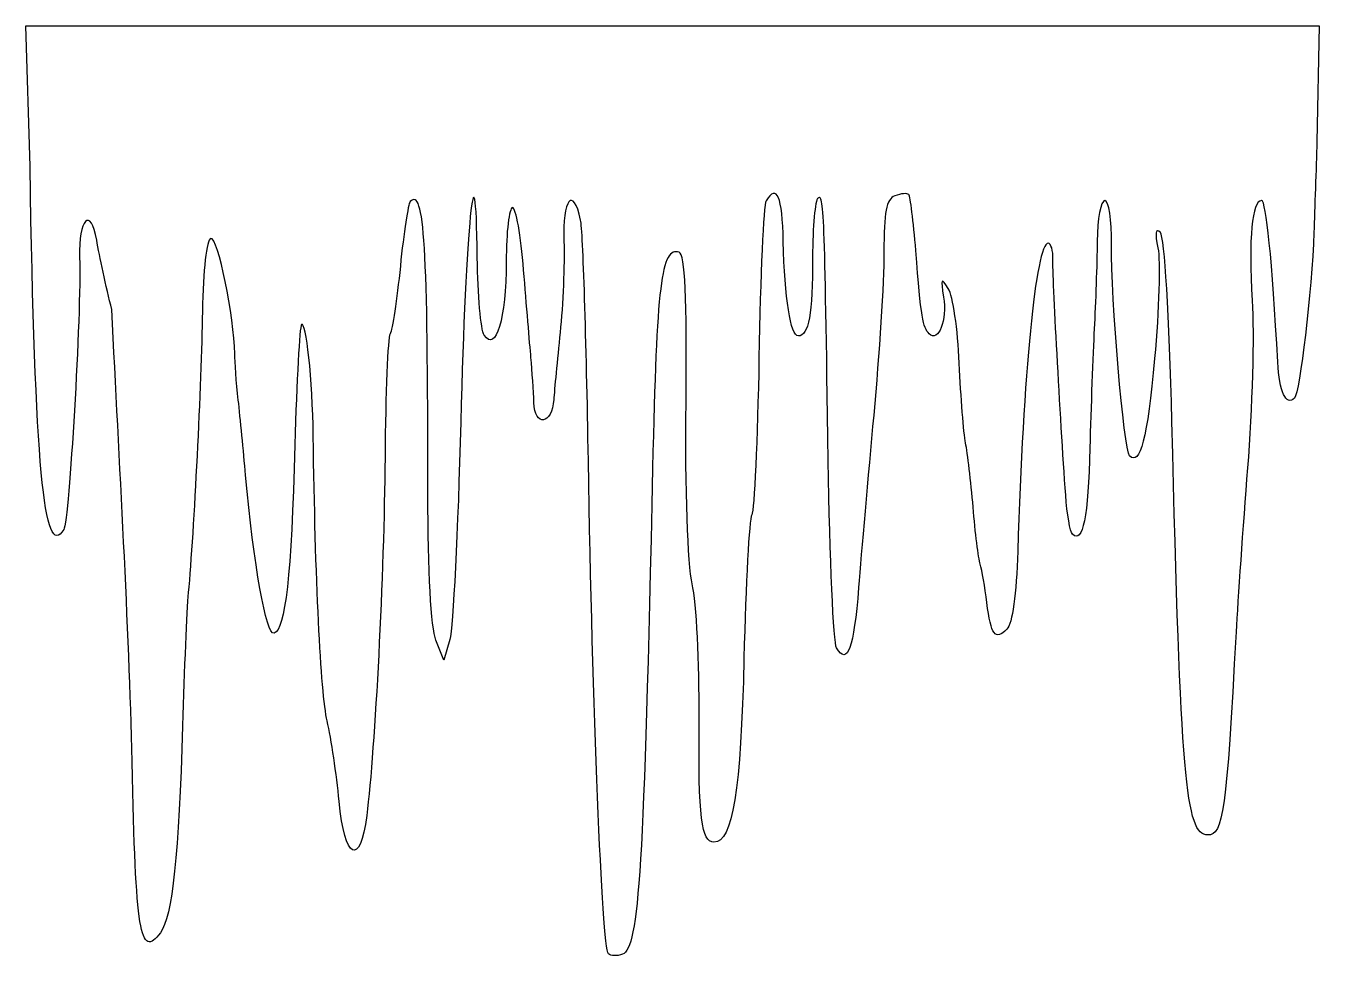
# Model space of a CAD drawing. Header units: centimetres. Extents: x -4.85 to 4.85, y -3.52 to 3.49.
import ezdxf

# ---------------------------------------------------------------- set-up
doc = ezdxf.new("R2010")
doc.units = ezdxf.units.CM
doc.header["$MEASUREMENT"] = 0
doc.layers.add('Layer 1', color=7, linetype='Continuous')

msp = doc.modelspace()

# ---------------------------------------------------------------- linework, layer by layer
at = {"layer": 'Layer 1', "color": 254, "lineweight": 25}
msp.add_open_spline([(4.85125, 3.48586), (4.85125, 3.48586), (-4.85109, 3.48586), (-4.85109, 3.48586), (-4.85109, 3.48586), (-4.85109, 3.48586), (-4.81987, 2.43083), (-4.81987, 2.43083), (-4.81987, 2.43083), (-4.78289, 0.18287), (-4.71608, -0.53252), (-4.56686, -0.29107), (-4.56686, -0.29107), (-4.52593, -0.22484), (-4.43419, 1.34618), (-4.4478, 1.7487), (-4.4478, 1.7487), (-4.45764, 2.03963), (-4.36382, 2.13466), (-4.31964, 1.87851), (-4.31964, 1.87851), (-4.29971, 1.76295), (-4.24884, 1.5293), (-4.20637, 1.35844), (-4.20637, 1.35844), (-4.15064, 0.22352), (-4.07567, -1.02717), (-4.05423, -2.02905), (-4.05423, -2.02905), (-4.02811, -3.30922), (-3.99299, -3.51871), (-3.84174, -3.31393), (-3.84174, -3.31393), (-3.7524, -3.19298), (-3.7024, -2.7226), (-3.67555, -1.76116), (-3.67555, -1.76116), (-3.66392, -1.34468), (-3.64467, -0.89548), (-3.63256, -0.76318), (-3.63256, -0.76318), (-3.59105, -0.31003), (-3.53448, 0.8135), (-3.52673, 1.34356), (-3.52673, 1.34356), (-3.52212, 1.65867), (-3.49638, 1.8814), (-3.46306, 1.89257), (-3.46306, 1.89257), (-3.4122, 1.90962), (-3.28602, 1.29919), (-3.28447, 1.02771), (-3.28447, 1.02771), (-3.28413, 0.96891), (-3.27184, 0.81192), (-3.25718, 0.67962), (-3.25718, 0.67962), (-3.24253, 0.54732), (-3.21822, 0.29461), (-3.20261, 0.11821), (-3.20261, 0.11821), (-3.14364, -0.54842), (-3.04684, -1.08664), (-2.98929, -1.06745), (-2.98929, -1.06745), (-2.90431, -1.03912), (-2.85992, -0.64052), (-2.83302, 0.34476), (-2.83302, 0.34476), (-2.81987, 0.82629), (-2.79744, 1.23197), (-2.78341, 1.246), (-2.78341, 1.246), (-2.74806, 1.28135), (-2.7003, 0.82996), (-2.69494, 0.41256), (-2.69494, 0.41256), (-2.68121, -0.65683), (-2.63957, -1.51382), (-2.59076, -1.7256), (-2.59076, -1.7256), (-2.56027, -1.8579), (-2.51986, -2.12825), (-2.50146, -2.3267), (-2.50146, -2.3267), (-2.46084, -2.76478), (-2.34328, -2.82586), (-2.29393, -2.43419), (-2.29393, -2.43419), (-2.23091, -1.93406), (-2.16336, -0.6139), (-2.15668, 0.24885), (-2.15668, 0.24885), (-2.15294, 0.73188), (-2.13584, 1.14955), (-2.11865, 1.17737), (-2.11865, 1.17737), (-2.10145, 1.2052), (-2.06721, 1.43304), (-2.04176, 1.68421), (-2.04176, 1.68421), (-2.0163, 1.93538), (-1.98278, 2.15329), (-1.96817, 2.1679), (-1.96817, 2.1679), (-1.86048, 2.27559), (-1.83497, 1.85563), (-1.83505, -0.02401), (-1.83505, -0.02401), (-1.83508, -0.60149), (-1.8116, -1.02809), (-1.77469, -1.12038), (-1.77469, -1.12038), (-1.77469, -1.12038), (-1.71433, -1.27086), (-1.71433, -1.27086), (-1.71433, -1.27086), (-1.71433, -1.27086), (-1.67051, -1.11542), (-1.67051, -1.11542), (-1.67051, -1.11542), (-1.64607, -1.02977), (-1.60907, -0.29659), (-1.58865, 0.51425), (-1.58865, 0.51425), (-1.55158, 1.98662), (-1.47526, 2.74635), (-1.46463, 1.7487), (-1.46463, 1.7487), (-1.46165, 1.4694), (-1.43833, 1.20816), (-1.41254, 1.16744), (-1.41254, 1.16744), (-1.32583, 1.03052), (-1.24718, 1.29262), (-1.24718, 1.71893), (-1.24718, 1.71893), (-1.24718, 1.94136), (-1.22576, 2.12325), (-1.20005, 2.12325), (-1.20005, 2.12325), (-1.17434, 2.12325), (-1.13702, 1.91252), (-1.11654, 1.65527), (-1.11654, 1.65527), (-1.09606, 1.39802), (-1.0713, 1.10333), (-1.06197, 1.00043), (-1.06197, 1.00043), (-1.05264, 0.89753), (-1.04292, 0.74556), (-1.03965, 0.66226), (-1.03965, 0.66226), (-1.03236, 0.47659), (-0.90407, 0.49584), (-0.89082, 0.68458), (-0.89082, 0.68458), (-0.88583, 0.75563), (-0.86413, 0.98149), (-0.84286, 1.18729), (-0.84286, 1.18729), (-0.82159, 1.39309), (-0.80885, 1.70037), (-0.81475, 1.86942), (-0.81475, 1.86942), (-0.82584, 2.1876), (-0.74518, 2.29049), (-0.68907, 2.02982), (-0.68907, 2.02982), (-0.67167, 1.94897), (-0.64596, 1.13708), (-0.63119, 0.22569), (-0.63119, 0.22569), (-0.60141, -1.61295), (-0.52768, -3.42489), (-0.48071, -3.47186), (-0.48071, -3.47186), (-0.46392, -3.48865), (-0.41596, -3.4901), (-0.37488, -3.47434), (-0.37488, -3.47434), (-0.25056, -3.42663), (-0.21402, -2.82989), (-0.14916, 0.16864), (-0.14916, 0.16864), (-0.11927, 1.55036), (-0.08413, 1.83341), (0.05093, 1.78839), (0.05093, 1.78839), (0.09493, 1.77372), (0.10939, 1.45529), (0.10137, 0.6606), (0.10137, 0.6606), (0.09486, 0.01578), (0.11411, -0.5523), (0.14767, -0.6987), (0.14767, -0.6987), (0.17938, -0.83702), (0.2028, -1.28986), (0.19976, -1.70494), (0.19976, -1.70494), (0.19425, -2.45646), (0.21539, -2.63429), (0.31138, -2.63429), (0.31138, -2.63429), (0.45001, -2.63429), (0.51329, -2.24614), (0.53628, -1.25432), (0.53628, -1.25432), (0.54927, -0.69386), (0.57589, -0.21035), (0.59498, -0.17945), (0.59498, -0.17945), (0.61408, -0.14855), (0.63799, 0.38136), (0.64872, 0.99795), (0.64872, 0.99795), (0.65945, 1.61454), (0.68361, 2.14401), (0.70246, 2.17452), (0.70246, 2.17452), (0.78294, 2.30473), (0.82451, 2.20733), (0.83144, 1.86942), (0.83144, 1.86942), (0.8401, 1.44737), (0.88574, 1.16083), (0.94471, 1.16083), (0.94471, 1.16083), (1.02142, 1.16083), (1.05137, 1.32665), (1.05137, 1.75035), (1.05137, 1.75035), (1.05137, 1.98141), (1.06983, 2.18156), (1.09188, 2.19518), (1.09188, 2.19518), (1.13646, 2.22271), (1.13994, 2.12852), (1.16877, 0.22569), (1.16877, 0.22569), (1.17991, -0.5093), (1.20775, -1.14103), (1.23078, -1.17826), (1.23078, -1.17826), (1.3136, -1.3121), (1.36005, -1.185), (1.39614, -0.72433), (1.39614, -0.72433), (1.41633, -0.46665), (1.46729, 0.11493), (1.50942, 0.56799), (1.50942, 0.56799), (1.55154, 1.02106), (1.58631, 1.5692), (1.58631, 1.7859), (1.58631, 1.7859), (1.58631, 2.0917), (1.60414, 2.18715), (1.66817, 2.21171), (1.66817, 2.21171), (1.71354, 2.22912), (1.76048, 2.2335), (1.77235, 2.22163), (1.77235, 2.22163), (1.78422, 2.20976), (1.80788, 2.02039), (1.82527, 1.80078), (1.82527, 1.80078), (1.86534, 1.29469), (1.877, 1.2265), (1.92614, 1.17736), (1.92614, 1.17736), (1.99448, 1.10902), (2.06178, 1.28145), (2.03363, 1.45269), (2.03363, 1.45269), (2.0106, 1.59277), (2.01549, 1.60188), (2.06918, 1.51718), (2.06918, 1.51718), (2.10352, 1.46301), (2.14057, 1.21029), (2.15186, 0.95577), (2.15186, 0.95577), (2.16315, 0.70124), (2.18418, 0.4323), (2.19899, 0.3588), (2.19899, 0.3588), (2.2138, 0.2853), (2.23935, 0.06951), (2.25521, -0.12158), (2.25521, -0.12158), (2.27108, -0.31268), (2.29484, -0.50577), (2.30813, -0.54987), (2.30813, -0.54987), (2.32141, -0.59397), (2.34413, -0.72328), (2.35857, -0.8376), (2.35857, -0.8376), (2.38981, -1.08488), (2.42079, -1.12594), (2.50905, -1.03769), (2.50905, -1.03769), (2.54978, -0.99697), (2.58049, -0.77343), (2.59008, -0.45313), (2.59008, -0.45313), (2.6299, 0.87686), (2.7268, 1.85619), (2.81828, 1.85619), (2.81828, 1.85619), (2.83983, 1.85619), (2.85606, 1.80162), (2.85383, 1.73547), (2.85383, 1.73547), (2.85005, 1.62306), (2.90832, 0.5487), (2.94974, -0.0331), (2.94974, -0.0331), (2.95988, -0.17547), (2.98253, -0.30732), (3.001, -0.3258), (3.001, -0.3258), (3.07701, -0.40181), (3.11907, -0.19403), (3.13164, 0.3216), (3.13164, 0.3216), (3.13895, 0.62169), (3.15349, 1.02347), (3.16389, 1.21457), (3.16389, 1.21457), (3.17429, 1.40567), (3.18439, 1.70037), (3.18621, 1.86941), (3.18621, 1.86941), (3.18804, 2.03893), (3.21342, 2.17616), (3.24326, 2.17616), (3.24326, 2.17616), (3.27448, 2.17616), (3.29556, 2.03493), (3.29287, 1.84212), (3.29287, 1.84212), (3.28745, 1.45352), (3.38665, 0.30471), (3.4293, 0.26206), (3.4293, 0.26206), (3.50827, 0.18308), (3.56212, 0.39129), (3.61699, 0.99214), (3.61699, 0.99214), (3.65012, 1.35488), (3.66136, 1.72766), (3.64179, 1.82062), (3.64179, 1.82062), (3.61793, 1.93399), (3.62387, 1.97223), (3.65998, 1.93638), (3.65998, 1.93638), (3.69147, 1.90511), (3.72729, 1.31655), (3.7468, 0.51921), (3.7468, 0.51921), (3.81214, -2.15168), (3.84917, -2.58055), (4.01552, -2.58055), (4.01552, -2.58055), (4.13162, -2.58055), (4.15586, -2.40771), (4.22801, -1.05754), (4.22801, -1.05754), (4.24058, -0.82234), (4.27928, -0.26905), (4.314, 0.17195), (4.314, 0.17195), (4.34872, 0.61294), (4.36499, 1.178), (4.34955, 1.42789), (4.34955, 1.42789), (4.32076, 1.89389), (4.34703, 2.17616), (4.419, 2.17616), (4.419, 2.17616), (4.45437, 2.17616), (4.49887, 1.73102), (4.54054, 0.96486), (4.54054, 0.96486), (4.55266, 0.74209), (4.60374, 0.63284), (4.66622, 0.69532), (4.66622, 0.69532), (4.70702, 0.73612), (4.79659, 1.5004), (4.81174, 1.93638), (4.81174, 1.93638), (4.81787, 2.11278), (4.82833, 2.41923), (4.83489, 2.61768), (4.83489, 2.61768), (4.83489, 2.61768), (4.85125, 3.48586), (4.85125, 3.48586)], degree=3, knots=[0, 0, 0, 0, 0.0098039, 0.0098039, 0.0098039, 0.0098039, 0.0196078, 0.0196078, 0.0196078, 0.0196078, 0.0294118, 0.0294118, 0.0294118, 0.0294118, 0.0392157, 0.0392157, 0.0392157, 0.0392157, 0.0490196, 0.0490196, 0.0490196, 0.0490196, 0.0588235, 0.0588235, 0.0588235, 0.0588235, 0.0686275, 0.0686275, 0.0686275, 0.0686275, 0.0784314, 0.0784314, 0.0784314, 0.0784314, 0.0882353, 0.0882353, 0.0882353, 0.0882353, 0.0980392, 0.0980392, 0.0980392, 0.0980392, 0.1078431, 0.1078431, 0.1078431, 0.1078431, 0.1176471, 0.1176471, 0.1176471, 0.1176471, 0.127451, 0.127451, 0.127451, 0.127451, 0.1372549, 0.1372549, 0.1372549, 0.1372549, 0.1470588, 0.1470588, 0.1470588, 0.1470588, 0.1568627, 0.1568627, 0.1568627, 0.1568627, 0.1666667, 0.1666667, 0.1666667, 0.1666667, 0.1764706, 0.1764706, 0.1764706, 0.1764706, 0.1862745, 0.1862745, 0.1862745, 0.1862745, 0.1960784, 0.1960784, 0.1960784, 0.1960784, 0.2058824, 0.2058824, 0.2058824, 0.2058824, 0.2156863, 0.2156863, 0.2156863, 0.2156863, 0.2254902, 0.2254902, 0.2254902, 0.2254902, 0.2352941, 0.2352941, 0.2352941, 0.2352941, 0.245098, 0.245098, 0.245098, 0.245098, 0.254902, 0.254902, 0.254902, 0.254902, 0.2647059, 0.2647059, 0.2647059, 0.2647059, 0.2745098, 0.2745098, 0.2745098, 0.2745098, 0.2843137, 0.2843137, 0.2843137, 0.2843137, 0.2941176, 0.2941176, 0.2941176, 0.2941176, 0.3039216, 0.3039216, 0.3039216, 0.3039216, 0.3137255, 0.3137255, 0.3137255, 0.3137255, 0.3235294, 0.3235294, 0.3235294, 0.3235294, 0.3333333, 0.3333333, 0.3333333, 0.3333333, 0.3431373, 0.3431373, 0.3431373, 0.3431373, 0.3529412, 0.3529412, 0.3529412, 0.3529412, 0.3627451, 0.3627451, 0.3627451, 0.3627451, 0.372549, 0.372549, 0.372549, 0.372549, 0.3823529, 0.3823529, 0.3823529, 0.3823529, 0.3921569, 0.3921569, 0.3921569, 0.3921569, 0.4019608, 0.4019608, 0.4019608, 0.4019608, 0.4117647, 0.4117647, 0.4117647, 0.4117647, 0.4215686, 0.4215686, 0.4215686, 0.4215686, 0.4313725, 0.4313725, 0.4313725, 0.4313725, 0.4411765, 0.4411765, 0.4411765, 0.4411765, 0.4509804, 0.4509804, 0.4509804, 0.4509804, 0.4607843, 0.4607843, 0.4607843, 0.4607843, 0.4705882, 0.4705882, 0.4705882, 0.4705882, 0.4803922, 0.4803922, 0.4803922, 0.4803922, 0.4901961, 0.4901961, 0.4901961, 0.4901961, 0.5, 0.5, 0.5, 0.5, 0.5098039, 0.5098039, 0.5098039, 0.5098039, 0.5196078, 0.5196078, 0.5196078, 0.5196078, 0.5294118, 0.5294118, 0.5294118, 0.5294118, 0.5392157, 0.5392157, 0.5392157, 0.5392157, 0.5490196, 0.5490196, 0.5490196, 0.5490196, 0.5588235, 0.5588235, 0.5588235, 0.5588235, 0.5686275, 0.5686275, 0.5686275, 0.5686275, 0.5784314, 0.5784314, 0.5784314, 0.5784314, 0.5882353, 0.5882353, 0.5882353, 0.5882353, 0.5980392, 0.5980392, 0.5980392, 0.5980392, 0.6078431, 0.6078431, 0.6078431, 0.6078431, 0.6176471, 0.6176471, 0.6176471, 0.6176471, 0.627451, 0.627451, 0.627451, 0.627451, 0.6372549, 0.6372549, 0.6372549, 0.6372549, 0.6470588, 0.6470588, 0.6470588, 0.6470588, 0.6568627, 0.6568627, 0.6568627, 0.6568627, 0.6666667, 0.6666667, 0.6666667, 0.6666667, 0.6764706, 0.6764706, 0.6764706, 0.6764706, 0.6862745, 0.6862745, 0.6862745, 0.6862745, 0.6960784, 0.6960784, 0.6960784, 0.6960784, 0.7058824, 0.7058824, 0.7058824, 0.7058824, 0.7156863, 0.7156863, 0.7156863, 0.7156863, 0.7254902, 0.7254902, 0.7254902, 0.7254902, 0.7352941, 0.7352941, 0.7352941, 0.7352941, 0.745098, 0.745098, 0.745098, 0.745098, 0.754902, 0.754902, 0.754902, 0.754902, 0.7647059, 0.7647059, 0.7647059, 0.7647059, 0.7745098, 0.7745098, 0.7745098, 0.7745098, 0.7843137, 0.7843137, 0.7843137, 0.7843137, 0.7941176, 0.7941176, 0.7941176, 0.7941176, 0.8039216, 0.8039216, 0.8039216, 0.8039216, 0.8137255, 0.8137255, 0.8137255, 0.8137255, 0.8235294, 0.8235294, 0.8235294, 0.8235294, 0.8333333, 0.8333333, 0.8333333, 0.8333333, 0.8431373, 0.8431373, 0.8431373, 0.8431373, 0.8529412, 0.8529412, 0.8529412, 0.8529412, 0.8627451, 0.8627451, 0.8627451, 0.8627451, 0.872549, 0.872549, 0.872549, 0.872549, 0.8823529, 0.8823529, 0.8823529, 0.8823529, 0.8921569, 0.8921569, 0.8921569, 0.8921569, 0.9019608, 0.9019608, 0.9019608, 0.9019608, 0.9117647, 0.9117647, 0.9117647, 0.9117647, 0.9215686, 0.9215686, 0.9215686, 0.9215686, 0.9313725, 0.9313725, 0.9313725, 0.9313725, 0.9411765, 0.9411765, 0.9411765, 0.9411765, 0.9509804, 0.9509804, 0.9509804, 0.9509804, 0.9607843, 0.9607843, 0.9607843, 0.9607843, 0.9705882, 0.9705882, 0.9705882, 0.9705882, 0.9803922, 0.9803922, 0.9803922, 0.9803922, 1, 1, 1, 1], dxfattribs=at)

doc.saveas('drawing.dxf')
